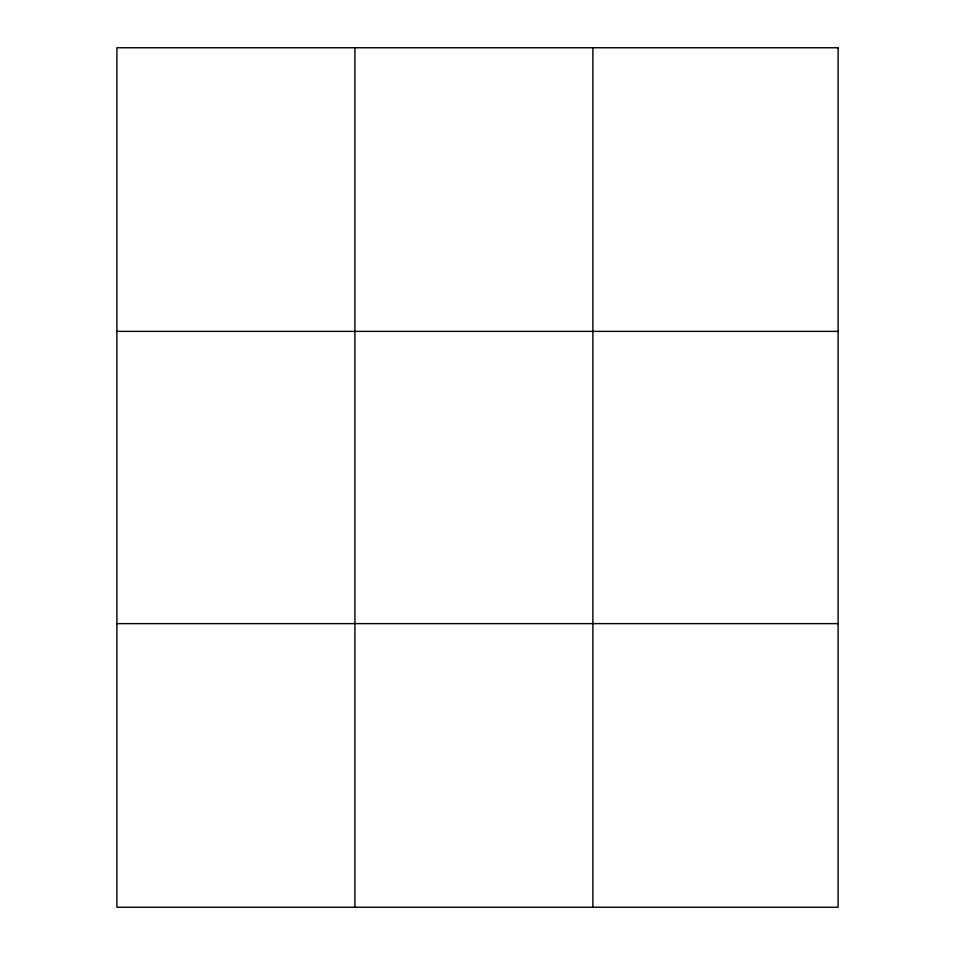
<?xml version="1.0" encoding="UTF-8"?>
<svg xmlns="http://www.w3.org/2000/svg" width="955" height="955" viewBox="0 0 955 955"><rect width="100%" height="100%" fill="white"/><g stroke="black" fill="none" stroke-linecap="round" stroke-linejoin="round"><path stroke-width="1.43" d="M354.902 907.25L354.902 47.75M592.888 907.25L592.888 47.75M116.904 331.385L838.096 331.385M116.904 623.615L838.096 623.615M838.096 47.75L838.096 907.25L116.904 907.25L116.904 47.75L838.096 47.75"/></g></svg>
